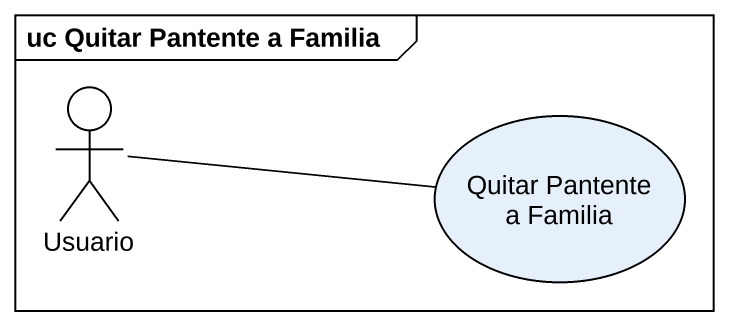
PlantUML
@startuml
mainframe uc Quitar Pantente a Familia
actor Usuario
usecase "Quitar Pantente a Familia" as Quitar_Pantente_a_Familia
Usuario -right- Quitar_Pantente_a_Familia
@enduml
